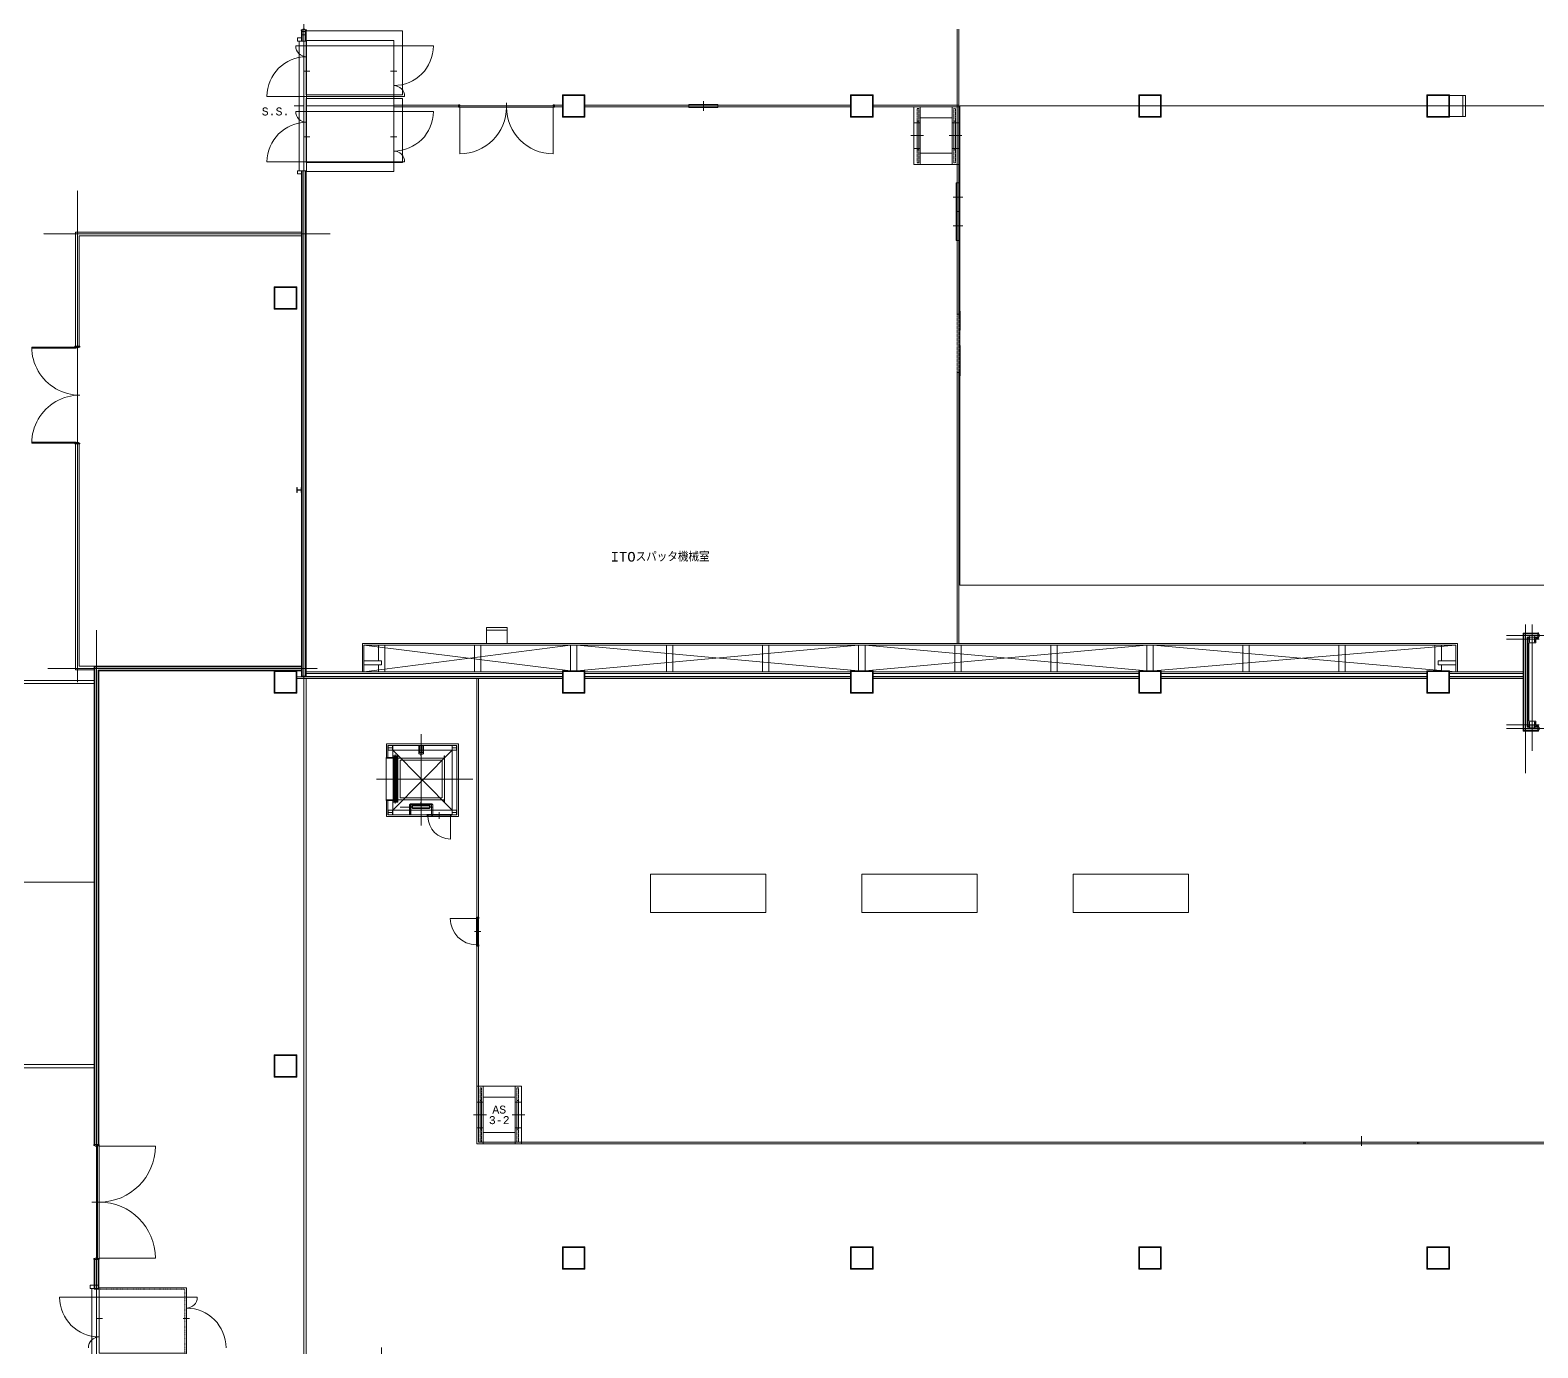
# Model space of a CAD drawing. Extents: x 225000 to 2157367, y 208400 to 840900.
# Drawn here: x 283951 to 331038, y 396397 to 437572 of the extents above; entities that cross this region are included whole.
import ezdxf
from ezdxf.enums import TextEntityAlignment as Align

# ---------------------------------------------------------------- set-up
doc = ezdxf.new("R2010")
doc.units = 0
doc.header["$LTSCALE"] = 10
for name, pattern in [('Data Center Layout_L20$0$CENTER', [2, 1.25, -0.25, 0.25, -0.25]), ('Data Center Layout_L20$0$CENTERK0', [0.65, 0.5, -0.05, 0.05, -0.05]), ('Data Center Layout_L20$0$DOTK1', [0.1, 0.05, -0.05]), ('Data Center Layout_L20$0$DOTK2', [0.166, 0.083, -0.083]), ('Data Center Layout_L20$0$PHANTOMK1', [1.415, 1, -0.083, 0.083, -0.083, 0.083, -0.083])]:
    doc.linetypes.add(name, pattern=pattern)
for name, color, linetype, lineweight in [('Data Center Layout_L20$0$ARC', 252, 'Continuous', 0), ('Data Center Layout_L20$0$K-SIN', 252, 'Data Center Layout_L20$0$CENTER', 9), ('Data Center Layout_L20$0$SUGATA3', 252, 'Continuous', 0)]:
    doc.layers.add(name, color=color, linetype=linetype, lineweight=lineweight)
doc.styles.add('Data Center Layout_L20$0$ATS', font='monotxt', dxfattribs={"bigfont": 'BIGFONT'})

# ---------------------------------------------------------------- blocks, each defined once
blk = doc.blocks.new('Data Center Layout_L20')
at = {"layer": 'Data Center Layout_L20$0$ARC'}
for p, q in [((292425.59, 237557.31), (292425.59, 237252.31)), ((292450.59, 237557.31), (292450.59, 237252.31)), ((292550.59, 237557.31), (292550.59, 237252.31)), ((292575.59, 237557.31), (292575.59, 237252.31)), ((312900.59, 237602.31), (312900.59, 228692.31)), ((312950.59, 237602.31), (312950.59, 228692.31)), ((328695.59, 234877.31), (328695.59, 235527.31)), ((297325.59, 235227.31), (295305.59, 235227.31)), ((297325.59, 235177.31), (295305.59, 235177.31)), ((297366.59, 233708.31), (297366.59, 235167.31)), ((298825.59, 235102.31), (298825.59, 235302.31)), ((300284.59, 233708.31), (300284.59, 235167.31)), ((300575.59, 235227.31), (300325.59, 235227.31)), ((300575.59, 235177.31), (300325.59, 235177.31)), ((309575.59, 235227.31), (301275.59, 235227.31)), ((309575.59, 235177.31), (301275.59, 235177.31)), ((304975.59, 235352.31), (304975.59, 235052.31)), ((312950.59, 235227.31), (310275.59, 235227.31)), ((312950.59, 235177.31), (310275.59, 235177.31)), ((292425.59, 217359.81), (292425.59, 233152.31)), ((292450.59, 217384.81), (292450.59, 233152.31)), ((292550.59, 217384.81), (292550.59, 233152.31)), ((292575.59, 217359.81), (292575.59, 233152.31)), ((313075.59, 232352.31), (312775.59, 232352.31)), ((285365.59, 231262.31), (285365.59, 227668.25)), ((292425.59, 231262.31), (285365.59, 231262.31)), ((313075.59, 231452.31), (312775.59, 231452.31)), ((285485.59, 231142.31), (285485.59, 227668.25)), ((292425.59, 231142.31), (285485.59, 231142.31)), ((312950.59, 228692.31), (312900.59, 228692.31)), ((313000.59, 228792.31), (313000.59, 228199.89)), ((285500.59, 227668.25), (284000.59, 227668.25)), ((285389.59, 227638.25), (284000.59, 227638.25)), ((285350.59, 227668.25), (285500.59, 227668.25)), ((285485.59, 227668.25), (285365.59, 227668.25)), ((285365.59, 227668.25), (285485.59, 227668.25)), ((285485.59, 227668.25), (285365.59, 227668.25)), ((285389.59, 227653.25), (285389.59, 227638.25)), ((313000.59, 227718.73), (313000.59, 226772.31)), ((312900.59, 226872.31), (312900.59, 218402.31)), ((312950.59, 226872.31), (312900.59, 226872.31)), ((312950.59, 226872.31), (312950.59, 218402.31)), ((285389.59, 224698.25), (284000.59, 224698.25)), ((285500.59, 224668.25), (284000.59, 224668.25)), ((285350.59, 224668.25), (285500.59, 224668.25)), ((285365.59, 217582.31), (285365.59, 224668.25)), ((285485.59, 224668.25), (285365.59, 224668.25)), ((285365.59, 224668.25), (285485.59, 224668.25)), ((285485.59, 224668.25), (285365.59, 224668.25)), ((285389.59, 224668.25), (285389.59, 224698.25)), ((285485.59, 217702.31), (285485.59, 224668.25)), ((298850.59, 218822.31), (298200.59, 218822.31)), ((331035.59, 218732.31), (330575.59, 218732.31)), ((330575.59, 215672.31), (330575.59, 218732.31)), ((331035.59, 218707.31), (330600.59, 218707.31)), ((330600.59, 215697.31), (330600.59, 218707.31)), ((331035.59, 218607.31), (330700.59, 218607.31)), ((330700.59, 215797.31), (330700.59, 218607.31)), ((330725.59, 215822.31), (330725.59, 218582.31)), ((330768.09, 218582.31), (330725.59, 218582.31)), ((331035.59, 218582.31), (330943.09, 218582.31)), ((294325.59, 218402.31), (328525.59, 218402.31)), ((294325.59, 217522.31), (294325.59, 218402.31)), ((294375.59, 218352.31), (300825.59, 217552.31)), ((294375.59, 217522.31), (300825.59, 218352.31)), ((294375.59, 217522.31), (294375.59, 218352.31)), ((294375.59, 218352.31), (328475.59, 218352.31)), ((301025.59, 218352.31), (309825.59, 217552.31)), ((301025.59, 217552.31), (309825.59, 218352.31)), ((310025.59, 217552.31), (318825.59, 218352.31)), ((310025.59, 218352.31), (318825.59, 217552.31)), ((319025.59, 217552.31), (328475.59, 218352.31)), ((319025.59, 218352.31), (328475.59, 217522.31)), ((328475.59, 218352.31), (328475.59, 217522.31)), ((328525.59, 218402.31), (328525.59, 217522.31)), ((285365.59, 217582.31), (285950.59, 217582.31)), ((285485.59, 217702.31), (285950.59, 217702.31)), ((285950.59, 217702.31), (285950.59, 202747.31)), ((285950.59, 217702.31), (292425.59, 217702.31)), ((285975.59, 217677.31), (292425.59, 217677.31)), ((285975.59, 217677.31), (285975.59, 202747.31)), ((286075.59, 217577.31), (292425.59, 217577.31)), ((286075.59, 217577.31), (286075.59, 202747.31)), ((286100.59, 217552.31), (286100.59, 202747.31)), ((286100.59, 217552.31), (292425.59, 217552.31)), ((283425.59, 217252.31), (283425.59, 217202.31)), ((283425.59, 217252.31), (285950.59, 217252.31)), ((283425.59, 217152.31), (283425.59, 217202.31)), ((283425.59, 217152.31), (285950.59, 217152.31)), ((285950.59, 217252.31), (285950.59, 217202.31)), ((285950.59, 217152.31), (285950.59, 217202.31)), ((300575.59, 217359.81), (292275.59, 217359.81)), ((292275.59, 217359.81), (292275.59, 217309.81)), ((300575.59, 217309.81), (292275.59, 217309.81)), ((292575.59, 217359.81), (292425.59, 217359.81)), ((292550.59, 217384.81), (292450.59, 217384.81)), ((300575.59, 217522.31), (292575.59, 217522.31)), ((300575.59, 217472.31), (292575.59, 217472.31)), ((300575.59, 217372.31), (292575.59, 217372.31)), ((292575.59, 193702.31), (292575.59, 217309.81)), ((297901.05, 202777.31), (297900.55, 217309.81)), ((297950.58, 202827.31), (297950.58, 217309.81)), ((309575.59, 217522.31), (301275.59, 217522.31)), ((309575.59, 217472.31), (301275.59, 217472.31)), ((309575.59, 217372.31), (301275.59, 217372.31)), ((309575.59, 217359.81), (301275.59, 217359.81)), ((309575.59, 217309.81), (301275.59, 217309.81)), ((318575.59, 217522.31), (310275.59, 217522.31)), ((318575.59, 217472.31), (310275.59, 217472.31)), ((318575.59, 217372.31), (310275.59, 217372.31)), ((318575.59, 217359.81), (310275.59, 217359.81)), ((318575.59, 217309.81), (310275.59, 217309.81)), ((327575.59, 217522.31), (319275.59, 217522.31)), ((327575.59, 217472.31), (319275.59, 217472.31)), ((327575.59, 217372.31), (319275.59, 217372.31)), ((327575.59, 217359.81), (319275.59, 217359.81)), ((327575.59, 217309.81), (319275.59, 217309.81)), ((330575.59, 217522.31), (328275.59, 217522.31)), ((330575.59, 217472.31), (328275.59, 217472.31)), ((330575.59, 217372.31), (328275.59, 217372.31)), ((330575.59, 217359.81), (328275.59, 217359.81)), ((330575.59, 217309.81), (328275.59, 217309.81)), ((331035.59, 215672.31), (330575.59, 215672.31)), ((331035.59, 215697.31), (330600.59, 215697.31)), ((331035.59, 215797.31), (330700.59, 215797.31)), ((330768.09, 215822.31), (330725.59, 215822.31)), ((331035.59, 215822.31), (330943.09, 215822.31)), ((295075.59, 214847.31), (295075.59, 215272.31)), ((297325.59, 215272.31), (295075.59, 215272.31)), ((295125.59, 214847.31), (295125.59, 215222.31)), ((297275.59, 215222.31), (295125.59, 215222.31)), ((296085.59, 215222.31), (296085.59, 214957.31)), ((296088.59, 215222.31), (296088.59, 214960.31)), ((296125.59, 215222.31), (296125.59, 214997.31)), ((296195.59, 215222.31), (296195.59, 214997.31)), ((296232.59, 215222.31), (296232.59, 214960.31)), ((296235.59, 215222.31), (296235.59, 214953.81)), ((297275.59, 213052.31), (297275.59, 215222.31)), ((297325.59, 213002.31), (297325.59, 215272.31)), ((295070.99, 214847.31), (295095.99, 214847.31)), ((295070.99, 214847.31), (295070.99, 214822.31)), ((295070.99, 214822.31), (295070.99, 213522.31)), ((295070.99, 214822.31), (295276.09, 214822.31)), ((295072.59, 214845.71), (295095.99, 214845.71)), ((295072.59, 214845.71), (295072.59, 214823.91)), ((295072.59, 214823.91), (295274.49, 214823.91)), ((295075.59, 214847.31), (295125.59, 214847.31)), ((295095.99, 214847.31), (295095.99, 214845.71)), ((295125.59, 214847.31), (295276.09, 214847.31)), ((295274.49, 214847.31), (295274.49, 214823.91)), ((295275.59, 215072.31), (297125.59, 213202.31)), ((295275.59, 213202.31), (297125.59, 215072.31)), ((295276.09, 214927.31), (295276.09, 214828.41)), ((295324.09, 214897.31), (295276.09, 214897.31)), ((295276.09, 214897.31), (295276.09, 214822.31)), ((295287.09, 214827.81), (295276.09, 214827.81)), ((295324.09, 214895.31), (295278.09, 214895.31)), ((295278.09, 214895.31), (295278.09, 214829.81)), ((295287.09, 214829.81), (295278.09, 214829.81)), ((295287.09, 214827.81), (295287.09, 214829.81)), ((295289.58, 214857.81), (295317.59, 214857.81)), ((295289.58, 214837.81), (295289.58, 214857.81)), ((295289.58, 214837.81), (295291.09, 214837.81)), ((295291.09, 213488.31), (295291.09, 214856.31)), ((295291.09, 214856.31), (295317.59, 214856.31)), ((295297.59, 213488.31), (295297.59, 214856.31)), ((295297.59, 214837.81), (295317.59, 214837.81)), ((295326.09, 214899.31), (295311.09, 214899.31)), ((295311.09, 214899.31), (295311.09, 214897.31)), ((295324.09, 214831.31), (295311.09, 214831.31)), ((295311.09, 214831.31), (295311.09, 214829.31)), ((295326.19, 214829.31), (295311.09, 214829.31)), ((295317.59, 214837.81), (295317.59, 214857.81)), ((295324.09, 214897.31), (295324.09, 214831.31)), ((295326.09, 213445.31), (295326.09, 214899.31)), ((295336.19, 214859.81), (295336.19, 214172.81)), ((295345.69, 214859.81), (295336.19, 214859.81)), ((295345.69, 214941.31), (295355.69, 214941.31)), ((295345.69, 214941.31), (295345.69, 213404.31)), ((295355.69, 214941.31), (295355.69, 213404.31)), ((295386.19, 214892.81), (295355.69, 214892.81)), ((295386.19, 214842.81), (295355.69, 214842.81)), ((295358.69, 214892.81), (295370.94, 214842.81)), ((295358.69, 214842.81), (295358.69, 214892.81)), ((295370.94, 214842.81), (295383.19, 214892.81)), ((295383.19, 214842.81), (295383.19, 214892.81)), ((295401.19, 214899.31), (295386.19, 214899.31)), ((295386.19, 214640.16), (295386.19, 214899.31)), ((295401.19, 214829.31), (295386.19, 214829.31)), ((295436.19, 214897.81), (295387.69, 214897.81)), ((295387.69, 214830.81), (295387.69, 214897.81)), ((295434.69, 214896.31), (295387.69, 214896.31)), ((295401.19, 214830.81), (295387.69, 214830.81)), ((295394.69, 214860.81), (295422.68, 214860.81)), ((295394.69, 214840.81), (295394.69, 214860.81)), ((295394.69, 214859.31), (295421.19, 214859.31)), ((295414.69, 214840.81), (295394.69, 214840.81)), ((295401.19, 214897.81), (295401.19, 214899.31)), ((295401.19, 214829.31), (295401.19, 214830.81)), ((295414.69, 213486.31), (295414.69, 214859.31)), ((295421.19, 214859.31), (295421.19, 213486.31)), ((295422.68, 214840.81), (295421.19, 214840.81)), ((295422.68, 214840.81), (295422.68, 214860.81)), ((295425.19, 214827.81), (295425.19, 214829.31)), ((295434.69, 214829.31), (295425.19, 214829.31)), ((295436.19, 214827.81), (295425.19, 214827.81)), ((295434.69, 214829.31), (295434.69, 214896.31)), ((295436.19, 214897.81), (295436.19, 213705.45)), ((295436.19, 214890.31), (295437.69, 214890.31)), ((296886.19, 214822.81), (295436.19, 214822.81)), ((295437.69, 214890.31), (295437.69, 214824.31)), ((296884.69, 214824.31), (295437.69, 214824.31)), ((296235.59, 214960.31), (296085.59, 214960.31)), ((296235.59, 214957.31), (296085.59, 214957.31)), ((296232.59, 214997.31), (296088.59, 214997.31)), ((296235.59, 214953.81), (296121.59, 214953.81)), ((296121.59, 214953.81), (296121.59, 214950.14)), ((296152.44, 214945.63), (296123.91, 214947.64)), ((296155.59, 214923.87), (296155.59, 214898.81)), ((296155.59, 214898.81), (296156.59, 214897.81)), ((296164.59, 214897.81), (296156.59, 214897.81)), ((296157.09, 214940.65), (296157.09, 214925.81)), ((296164.09, 214940.65), (296164.09, 214925.81)), ((296164.59, 214897.81), (296165.59, 214898.81)), ((296165.59, 214923.87), (296165.59, 214898.81)), ((296168.73, 214945.63), (296197.11, 214947.64)), ((296199.44, 214953.81), (296199.44, 214950.14)), ((296886.19, 214891.31), (296884.69, 214891.31)), ((296884.69, 214891.31), (296884.69, 214825.31)), ((296886.19, 213456.31), (296886.19, 214891.31)), ((295386.19, 214640.16), (295386.19, 214172.81)), ((295336.19, 213485.81), (295336.19, 214172.81)), ((295386.19, 213446.31), (295386.19, 214172.81)), ((295070.99, 213522.31), (295276.09, 213522.31)), ((295070.99, 213497.31), (295070.99, 213522.31)), ((295070.99, 213497.31), (295095.99, 213497.31)), ((295072.59, 213520.71), (295274.49, 213520.71)), ((295072.59, 213498.91), (295072.59, 213520.71)), ((295072.59, 213498.91), (295095.99, 213498.91)), ((295075.59, 213002.31), (295075.59, 213497.31)), ((295075.59, 213497.31), (295125.59, 213497.31)), ((295095.99, 213497.31), (295095.99, 213498.91)), ((295125.59, 213052.31), (295125.59, 213497.31)), ((295276.09, 213497.31), (295126.09, 213497.31)), ((295274.49, 213497.31), (295274.49, 213520.71)), ((295276.09, 213447.31), (295276.09, 213522.31)), ((295287.09, 213516.81), (295276.09, 213516.81)), ((295276.09, 213447.31), (295324.09, 213447.31)), ((295278.09, 213449.31), (295278.09, 213514.81)), ((295287.09, 213514.81), (295278.09, 213514.81)), ((295324.09, 213449.31), (295278.09, 213449.31)), ((295287.09, 213514.81), (295287.09, 213516.81)), ((295289.58, 213506.81), (295289.58, 213486.81)), ((295289.58, 213506.81), (295291.09, 213506.81)), ((295289.58, 213486.81), (295317.59, 213486.81)), ((295291.09, 213488.31), (295317.59, 213488.31)), ((295297.59, 213506.81), (295317.59, 213506.81)), ((295311.09, 213515.31), (295326.09, 213515.31)), ((295311.09, 213513.31), (295311.09, 213515.31)), ((295324.09, 213513.31), (295311.09, 213513.31)), ((295311.09, 213445.31), (295311.09, 213447.31)), ((295326.09, 213445.31), (295311.09, 213445.31)), ((295317.59, 213506.81), (295317.59, 213486.81)), ((295324.09, 213447.31), (295324.09, 213513.31)), ((295345.69, 213485.81), (295336.19, 213485.81)), ((295345.69, 213404.31), (295355.69, 213404.31)), ((295355.69, 213502.81), (295386.19, 213502.81)), ((295355.69, 213452.81), (295386.19, 213452.81)), ((295358.69, 213452.81), (295370.94, 213502.81)), ((295358.69, 213452.81), (295358.69, 213502.81)), ((295370.94, 213502.81), (295383.19, 213452.81)), ((295383.19, 213452.81), (295383.19, 213502.81)), ((295401.19, 213516.31), (295386.19, 213516.31)), ((295401.19, 213446.31), (295386.19, 213446.31)), ((295387.69, 213514.81), (295387.69, 213447.81)), ((295401.19, 213514.81), (295387.69, 213514.81)), ((295434.69, 213449.31), (295387.69, 213449.31)), ((295436.19, 213447.81), (295387.69, 213447.81)), ((295394.69, 213504.81), (295394.69, 213484.81)), ((295414.69, 213504.81), (295394.69, 213504.81)), ((295421.19, 213486.31), (295394.69, 213486.31)), ((295422.69, 213484.81), (295394.69, 213484.81)), ((295401.19, 213516.31), (295401.19, 213514.81)), ((295401.19, 213447.81), (295401.19, 213446.31)), ((295422.69, 213504.81), (295421.19, 213504.81)), ((295422.69, 213484.81), (295422.69, 213504.81)), ((295425.19, 213517.81), (295425.19, 213516.31)), ((295436.19, 213517.81), (295425.19, 213517.81)), ((295434.69, 213516.31), (295425.19, 213516.31)), ((295434.69, 213516.31), (295434.69, 213449.31)), ((295436.19, 213705.45), (295436.19, 213447.81)), ((296886.19, 213522.81), (295436.19, 213522.81)), ((295436.19, 213455.31), (295437.69, 213455.31)), ((295437.69, 213455.31), (295437.69, 213521.31)), ((296884.69, 213521.31), (295437.69, 213521.31)), ((295826.59, 213391.81), (295796.59, 213361.81)), ((295796.59, 213361.81), (295796.59, 213052.31)), ((295826.59, 213391.81), (295836.59, 213391.81)), ((295833.59, 213391.81), (295833.59, 213052.31)), ((295836.59, 213052.31), (295836.59, 213391.81)), ((296494.09, 213391.81), (295837.09, 213391.81)), ((296484.59, 213388.61), (295837.09, 213388.61)), ((296484.59, 213366.81), (295837.09, 213366.81)), ((295840.09, 213335.66), (295840.09, 213257.81)), ((295840.09, 213335.66), (295843.76, 213335.66)), ((295848.26, 213304.95), (295846.25, 213333.33)), ((295956.09, 213346.81), (295896.09, 213346.81)), ((295896.09, 213346.81), (295896.09, 213306.31)), ((295896.09, 213246.81), (295896.09, 213346.81)), ((296415.09, 213346.81), (295906.09, 213346.81)), ((296121.59, 213391.81), (296121.59, 213395.48)), ((296152.44, 213399.98), (296123.91, 213397.97)), ((296155.59, 213446.81), (296156.59, 213447.81)), ((296155.59, 213421.74), (296155.59, 213446.81)), ((296164.59, 213447.81), (296156.59, 213447.81)), ((296157.09, 213404.97), (296157.09, 213419.81)), ((296164.09, 213404.97), (296164.09, 213419.81)), ((296164.59, 213447.81), (296165.59, 213446.81)), ((296165.59, 213421.74), (296165.59, 213446.81)), ((296168.73, 213399.98), (296197.11, 213397.97)), ((296199.44, 213391.81), (296199.44, 213395.48)), ((296365.09, 213346.81), (296425.09, 213346.81)), ((296425.09, 213346.81), (296425.09, 213306.31)), ((296425.09, 213246.81), (296425.09, 213346.81)), ((296472.92, 213304.95), (296474.92, 213333.33)), ((296481.09, 213335.66), (296477.42, 213335.66)), ((296481.09, 213335.66), (296481.09, 213257.81)), ((296484.59, 213391.81), (296484.59, 213052.31)), ((296487.59, 213391.81), (296487.59, 213052.31)), ((296494.09, 213391.81), (296524.59, 213361.31)), ((296524.59, 213361.31), (296524.59, 213052.31)), ((296884.69, 213456.31), (296884.69, 213522.31)), ((296886.19, 213456.31), (296884.69, 213456.31)), ((296351.57, 213002.31), (295075.59, 213002.31)), ((296351.57, 213052.31), (295125.59, 213052.31)), ((296535.32, 213296.81), (295501.86, 213296.81)), ((295840.09, 213257.81), (295843.76, 213257.81)), ((295848.26, 213288.66), (295846.25, 213260.13)), ((295853.25, 213300.31), (295868.09, 213300.31)), ((295853.25, 213293.31), (295868.09, 213293.31)), ((295870.02, 213301.81), (295895.09, 213301.81)), ((295870.02, 213291.81), (295895.09, 213291.81)), ((295895.09, 213301.81), (295895.09, 213291.81)), ((295896.09, 213287.31), (295896.09, 213246.81)), ((295956.09, 213246.81), (295896.09, 213246.81)), ((296415.09, 213246.81), (295906.09, 213246.81)), ((296331.57, 213002.31), (296331.57, 212997.31)), ((296361.57, 212997.31), (296331.57, 212997.31)), ((296333.17, 213002.31), (296333.17, 212998.91)), ((296359.97, 212998.91), (296333.17, 212998.91)), ((296361.57, 213058.91), (296341.57, 213058.91)), ((296341.57, 213058.91), (296341.57, 213052.31)), ((296359.97, 213057.31), (296343.17, 213057.31)), ((296343.17, 213057.31), (296343.17, 213052.31)), ((296351.57, 213052.31), (296351.57, 213002.31)), ((296359.97, 213057.31), (296359.97, 213050.71)), ((296374.97, 213050.71), (296359.97, 213050.71)), ((296374.97, 213033.91), (296359.97, 213033.91)), ((296359.97, 213033.91), (296359.97, 212998.91)), ((297091.69, 213058.91), (296361.57, 213058.91)), ((296361.57, 213058.91), (296361.57, 213052.31)), ((296376.57, 213052.31), (296361.57, 213052.31)), ((296376.57, 213032.31), (296361.57, 213032.31)), ((296361.57, 213032.31), (296361.57, 212997.31)), ((296365.09, 213246.81), (296425.09, 213246.81)), ((296366.57, 213025.58), (297086.69, 213025.58)), ((296366.57, 213025.58), (296366.57, 213000.58)), ((296366.57, 213000.58), (297086.69, 213000.58)), ((296374.97, 213050.71), (296374.97, 213033.91)), ((296376.57, 213052.31), (296376.57, 213032.31)), ((296425.09, 213287.31), (296425.09, 213246.81)), ((296426.09, 213301.81), (296426.09, 213291.81)), ((296451.15, 213301.81), (296426.09, 213301.81)), ((296451.15, 213291.81), (296426.09, 213291.81)), ((296467.93, 213300.31), (296453.09, 213300.31)), ((296467.93, 213293.31), (296453.09, 213293.31)), ((296472.91, 213288.66), (296474.92, 213260.13)), ((296481.09, 213257.81), (296477.42, 213257.81)), ((296524.59, 213052.31), (296484.59, 213052.31)), ((296725.59, 212932.31), (296725.59, 213132.31)), ((297075.59, 212297.31), (297075.59, 212997.31)), ((297076.69, 213052.31), (297091.69, 213052.31)), ((297076.69, 213052.31), (297076.69, 213032.31)), ((297076.69, 213032.31), (297091.69, 213032.31)), ((297078.29, 213050.71), (297093.29, 213050.71)), ((297078.29, 213050.71), (297078.29, 213033.91)), ((297078.29, 213033.91), (297093.29, 213033.91)), ((297086.69, 213025.58), (297086.69, 213000.58)), ((297091.69, 213058.91), (297111.69, 213058.91)), ((297091.69, 213058.91), (297091.69, 213052.31)), ((297091.69, 213032.31), (297091.69, 212997.31)), ((297091.69, 212997.31), (297121.69, 212997.31)), ((297093.29, 213057.31), (297093.29, 213050.71)), ((297093.29, 213057.31), (297110.09, 213057.31)), ((297093.29, 213033.91), (297093.29, 212998.91)), ((297093.29, 212998.91), (297120.09, 212998.91)), ((297275.59, 213052.31), (297101.69, 213052.31)), ((297101.69, 213052.31), (297101.69, 213002.31)), ((297325.59, 213002.31), (297101.69, 213002.31)), ((297110.09, 213057.31), (297110.09, 213052.31)), ((297111.69, 213058.91), (297111.69, 213052.31)), ((297120.09, 213002.31), (297120.09, 212998.91)), ((297121.69, 213002.31), (297121.69, 212997.31)), ((280497.59, 210946.31), (285950.59, 210946.31)), ((297072.59, 209811.31), (297890.59, 209811.31)), ((297825.59, 209402.31), (298025.59, 209402.31)), ((283425.59, 205252.31), (283425.59, 205202.31)), ((283425.59, 205252.31), (285950.59, 205252.31)), ((283425.59, 205152.31), (283425.59, 205202.31)), ((283425.59, 205152.31), (285950.59, 205152.31)), ((285950.59, 205252.31), (285950.59, 205202.31)), ((285950.59, 205152.31), (285950.59, 205202.31)), ((325525.59, 202712.31), (325525.59, 203012.31)), ((287860.59, 202702.31), (286110.59, 202702.31)), ((297901.05, 202777.31), (349550.59, 202777.31)), ((297950.58, 202827.31), (349500.59, 202827.31)), ((287860.59, 199202.31), (286110.59, 199202.31)), ((285950.59, 199157.31), (285950.59, 198252.31)), ((285975.59, 199157.31), (285975.59, 198252.31)), ((286075.59, 199157.31), (286075.59, 198252.31)), ((286100.59, 199157.31), (286100.59, 198252.31)), ((294925.59, 196112.31), (294925.59, 196412.31))]:
    blk.add_line(p, q, dxfattribs=at)
at = {"layer": 'Data Center Layout_L20$0$ARC', "linetype": 'Continuous'}
for p, q in [((292245.59, 237082.31), (292585.59, 237082.31)), ((292585.59, 237082.31), (295305.59, 237082.31)), ((296545.59, 237082.31), (295305.59, 237082.31)), ((292685.59, 236292.31), (292485.59, 236292.31)), ((295205.59, 236292.31), (295405.59, 236292.31)), ((291345.59, 235502.31), (292585.59, 235502.31)), ((292585.59, 235502.31), (295305.59, 235502.31)), ((295645.59, 235502.31), (295305.59, 235502.31)), ((292200.59, 235202.31), (292500.59, 235202.31)), ((292245.59, 235032.31), (292585.59, 235032.31)), ((292585.59, 235032.31), (295305.59, 235032.31)), ((296545.59, 235032.31), (295305.59, 235032.31)), ((311750.59, 233377.31), (311750.59, 235177.31)), ((312750.59, 233377.31), (312750.59, 235177.31)), ((311550.59, 234677.31), (311750.59, 234677.31)), ((311750.59, 234827.31), (312750.59, 234827.31)), ((312950.59, 234677.31), (312750.59, 234677.31)), ((292685.59, 234242.31), (292485.59, 234242.31)), ((295205.59, 234242.31), (295405.59, 234242.31)), ((311450.59, 234277.31), (311850.59, 234277.31)), ((313050.59, 234277.31), (312650.59, 234277.31)), ((311550.59, 233877.31), (311750.59, 233877.31)), ((311750.59, 233727.31), (312750.59, 233727.31)), ((312950.59, 233877.31), (312750.59, 233877.31)), ((291345.59, 233452.31), (292585.59, 233452.31)), ((292585.59, 233452.31), (295305.59, 233452.31)), ((295645.59, 233452.31), (295305.59, 233452.31)), ((284000.59, 227668.25), (284003.73, 227568.62)), ((284003.73, 227568.62), (284013.15, 227470.66)), ((284013.15, 227470.66), (284028.85, 227374.4)), ((285365.59, 227668.25), (285485.59, 227668.25)), ((284028.85, 227374.4), (284050.83, 227279.8)), ((284050.83, 227279.8), (284079.09, 227186.9)), ((284079.09, 227186.9), (284113.63, 227095.67)), ((284113.63, 227095.67), (284154.45, 227006.13)), ((284154.45, 227006.13), (284201.55, 226918.26)), ((284201.55, 226918.26), (284254.08, 226833.54)), ((284254.08, 226833.54), (284311.22, 226753.42)), ((284311.22, 226753.42), (284372.94, 226677.9)), ((284372.94, 226677.9), (284439.28, 226606.96)), ((284439.28, 226606.96), (284510.2, 226540.64)), ((284510.2, 226540.64), (284585.73, 226478.9)), ((284585.73, 226478.9), (284665.85, 226421.76)), ((284665.85, 226421.76), (284750.58, 226369.22)), ((284750.58, 226369.22), (284838.44, 226322.12)), ((284838.44, 226322.12), (284927.98, 226281.3)), ((284838.44, 226014.39), (284927.98, 226055.21)), ((284927.98, 226281.3), (285019.2, 226246.76)), ((284927.98, 226055.21), (285019.2, 226089.75)), ((285019.2, 226246.76), (285112.12, 226218.5)), ((285019.2, 226089.75), (285112.12, 226118.01)), ((285112.12, 226218.5), (285206.7, 226196.52)), ((285112.12, 226118.01), (285206.7, 226139.99)), ((285206.7, 226196.52), (285302.98, 226180.82)), ((285206.7, 226139.99), (285302.98, 226155.69)), ((285302.98, 226180.82), (285400.94, 226171.4)), ((285302.98, 226155.69), (285400.94, 226165.11)), ((285400.94, 226171.4), (285500.59, 226168.25)), ((285400.94, 226165.11), (285500.59, 226168.25)), ((284254.08, 225502.98), (284311.22, 225583.1)), ((284311.22, 225583.1), (284372.94, 225658.63)), ((284372.94, 225658.63), (284439.28, 225729.55)), ((284439.28, 225729.55), (284510.2, 225795.89)), ((284510.2, 225795.89), (284585.73, 225857.62)), ((284585.73, 225857.62), (284665.85, 225914.76)), ((284665.85, 225914.76), (284750.58, 225967.29)), ((284750.58, 225967.29), (284838.44, 226014.39)), ((284050.83, 225056.71), (284079.09, 225149.63)), ((284079.09, 225149.63), (284113.63, 225240.85)), ((284113.63, 225240.85), (284154.45, 225330.39)), ((284154.45, 225330.39), (284201.55, 225418.25)), ((284201.55, 225418.25), (284254.08, 225502.98)), ((284000.59, 224668.25), (284003.73, 224767.89)), ((284003.73, 224767.89), (284013.15, 224865.85)), ((284013.15, 224865.85), (284028.85, 224962.13)), ((284028.85, 224962.13), (284050.83, 225056.71)), ((285365.59, 224668.25), (285485.59, 224668.25)), ((298101.05, 202777.31), (298101.05, 204577.31)), ((299101.05, 202777.31), (299101.05, 204577.31)), ((297901.05, 204077.31), (298101.05, 204077.31)), ((298101.05, 204227.31), (299101.05, 204227.31)), ((299301.05, 204077.31), (299101.05, 204077.31)), ((297801.05, 203677.31), (298201.05, 203677.31)), ((299401.05, 203677.31), (299001.05, 203677.31)), ((297901.05, 203277.31), (298101.05, 203277.31)), ((298101.05, 203127.31), (299101.05, 203127.31)), ((299301.05, 203277.31), (299101.05, 203277.31)), ((286175.59, 200952.31), (285875.59, 200952.31)), ((284870.59, 197977.31), (286110.59, 197977.31)), ((286110.59, 197977.31), (288830.59, 197977.31)), ((289170.59, 197977.31), (288830.59, 197977.31)), ((286010.59, 197317.31), (286210.59, 197317.31)), ((288730.59, 197317.31), (288930.59, 197317.31))]:
    blk.add_line(p, q, dxfattribs=at)
at = {"layer": 'Data Center Layout_L20$0$ARC', "linetype": 'Data Center Layout_L20$0$CENTERK0'}
for p, q in [((292350.59, 237227.31), (292350.59, 233177.31)), ((285875.59, 198252.31), (285875.59, 194152.31))]:
    blk.add_line(p, q, dxfattribs=at)
at = {"layer": 'Data Center Layout_L20$0$ARC', "linetype": 'Data Center Layout_L20$0$DOTK1'}
for p, q in [((312900.59, 228692.31), (312900.59, 226872.31)), ((312950.59, 226872.31), (312950.59, 228692.31))]:
    blk.add_line(p, q, dxfattribs=at)
at = {"layer": 'Data Center Layout_L20$0$ARC', "linetype": 'Data Center Layout_L20$0$PHANTOMK1', "ltscale": 0.5}
for p, q in [((296160.59, 212722.31), (296160.59, 215572.31)), ((295506.19, 214759.31), (296816.19, 214759.31)), ((295506.19, 213586.31), (295506.19, 214759.31)), ((296816.19, 213586.31), (296816.19, 214759.31)), ((294770.99, 214172.31), (297770.99, 214172.31)), ((295506.19, 213586.31), (296816.19, 213586.31))]:
    blk.add_line(p, q, dxfattribs=at)
at = {"layer": 'Data Center Layout_L20$0$ARC'}
for points in [[(292425.59, 237227.31), (292300.59, 237227.31), (292300.59, 237327.31), (292425.59, 237327.31)], [(292550.59, 237427.31), (292550.59, 237527.31), (292450.59, 237527.31), (292450.59, 237427.31)], [(295575.59, 237552.31), (292575.59, 237552.31), (292575.59, 235552.31), (295575.59, 235552.31)], [(300575.59, 234852.31), (300575.59, 235552.31), (301275.59, 235552.31), (301275.59, 234852.31)], [(300595.59, 234872.31), (300595.59, 235532.31), (301255.59, 235532.31), (301255.59, 234872.31)], [(309575.59, 234852.31), (309575.59, 235552.31), (310275.59, 235552.31), (310275.59, 234852.31)], [(309595.59, 234872.31), (309595.59, 235532.31), (310255.59, 235532.31), (310255.59, 234872.31)], [(318575.59, 234852.31), (318575.59, 235552.31), (319275.59, 235552.31), (319275.59, 234852.31)], [(318595.59, 234872.31), (318595.59, 235532.31), (319255.59, 235532.31), (319255.59, 234872.31)], [(327575.59, 234852.31), (327575.59, 235552.31), (328275.59, 235552.31), (328275.59, 234852.31)], [(327595.59, 234872.31), (327595.59, 235532.31), (328255.59, 235532.31), (328255.59, 234872.31)], [(328775.59, 234877.31), (328775.59, 235527.31), (328275.59, 235527.31), (328275.59, 234877.31)], [(295575.59, 235432.31), (292575.59, 235432.31), (292575.59, 233432.31), (295575.59, 233432.31)], [(297366.59, 235212.31), (297366.59, 235237.31), (297325.59, 235237.31), (297325.59, 235167.31), (297350.59, 235167.31), (297350.59, 235212.31)], [(300295.59, 235167.31), (297355.59, 235167.31), (297355.59, 235207.31), (300295.59, 235207.31)], [(300284.59, 235212.31), (300284.59, 235237.31), (300325.59, 235237.31), (300325.59, 235167.31), (300300.59, 235167.31), (300300.59, 235212.31)], [(304525.59, 235152.31), (304525.59, 235252.31), (305425.59, 235252.31), (305425.59, 235152.31)], [(348925.59, 220227.31), (312985.59, 220227.31), (312985.59, 235202.31), (348925.59, 235202.31)], [(292425.59, 233177.31), (292300.59, 233177.31), (292300.59, 233077.31), (292425.59, 233077.31)], [(312875.59, 232802.31), (312975.59, 232802.31), (312975.59, 231902.31), (312875.59, 231902.31)], [(312875.59, 231902.31), (312975.59, 231902.31), (312975.59, 231002.31), (312875.59, 231002.31)], [(291575.59, 228852.31), (291575.59, 229552.31), (292275.59, 229552.31), (292275.59, 228852.31)], [(291595.59, 228872.31), (291595.59, 229532.31), (292255.59, 229532.31), (292255.59, 228872.31)], [(313000.59, 228792.31), (312950.59, 228792.31), (312950.59, 228842.31), (312953.79, 228842.31), (312953.79, 228795.51), (313000.59, 228795.51)], [(313000.59, 226772.31), (312950.59, 226772.31), (312950.59, 226722.31), (312953.79, 226722.31), (312953.79, 226769.11), (313000.59, 226769.11)], [(292275.59, 223127.31), (292275.59, 223277.31), (292286.39, 223277.31), (292286.39, 223205.91), (292414.79, 223205.91), (292414.79, 223277.31), (292425.59, 223277.31), (292425.59, 223127.31), (292414.79, 223127.31), (292414.79, 223198.71), (292286.39, 223198.71), (292286.39, 223127.31)], [(298850.59, 218902.31), (298200.59, 218902.31), (298200.59, 218402.31), (298850.59, 218402.31)], [(330768.09, 218454.81), (330768.09, 218629.81), (330779.09, 218629.81), (330779.09, 218546.06), (330932.09, 218546.06), (330932.09, 218629.81), (330943.09, 218629.81), (330943.09, 218454.81), (330932.09, 218454.81), (330932.09, 218538.56), (330779.09, 218538.56), (330779.09, 218454.81)], [(297825.59, 217522.31), (298025.59, 217522.31), (298025.59, 218352.31), (297825.59, 218352.31)], [(300825.59, 217552.31), (301025.59, 217552.31), (301025.59, 218352.31), (300825.59, 218352.31)], [(303825.59, 217522.31), (304025.59, 217522.31), (304025.59, 218352.31), (303825.59, 218352.31)], [(306825.59, 217522.31), (307025.59, 217522.31), (307025.59, 218352.31), (306825.59, 218352.31)], [(309825.59, 217552.31), (310025.59, 217552.31), (310025.59, 218352.31), (309825.59, 218352.31)], [(312825.59, 217522.31), (313025.59, 217522.31), (313025.59, 218352.31), (312825.59, 218352.31)], [(315825.59, 217522.31), (316025.59, 217522.31), (316025.59, 218352.31), (315825.59, 218352.31)], [(318825.59, 217552.31), (319025.59, 217552.31), (319025.59, 218352.31), (318825.59, 218352.31)], [(321825.59, 217522.31), (322025.59, 217522.31), (322025.59, 218352.31), (321825.59, 218352.31)], [(324825.59, 217522.31), (325025.59, 217522.31), (325025.59, 218352.31), (324825.59, 218352.31)], [(291575.59, 216852.31), (291575.59, 217552.31), (292275.59, 217552.31), (292275.59, 216852.31)], [(294375.59, 217740.31), (294925.59, 217740.31), (294925.59, 217864.31), (294375.59, 217864.31)], [(300575.59, 216852.31), (300575.59, 217552.31), (301275.59, 217552.31), (301275.59, 216852.31)], [(309575.59, 216852.31), (309575.59, 217552.31), (310275.59, 217552.31), (310275.59, 216852.31)], [(318575.59, 216852.31), (318575.59, 217552.31), (319275.59, 217552.31), (319275.59, 216852.31)], [(327575.59, 216852.31), (327575.59, 217552.31), (328275.59, 217552.31), (328275.59, 216852.31)], [(328475.59, 217740.31), (327925.59, 217740.31), (327925.59, 217864.31), (328475.59, 217864.31)], [(291595.59, 216872.31), (291595.59, 217532.31), (292255.59, 217532.31), (292255.59, 216872.31)], [(300595.59, 216872.31), (300595.59, 217532.31), (301255.59, 217532.31), (301255.59, 216872.31)], [(309595.59, 216872.31), (309595.59, 217532.31), (310255.59, 217532.31), (310255.59, 216872.31)], [(318595.59, 216872.31), (318595.59, 217532.31), (319255.59, 217532.31), (319255.59, 216872.31)], [(327595.59, 216872.31), (327595.59, 217532.31), (328255.59, 217532.31), (328255.59, 216872.31)], [(330768.09, 215949.81), (330768.09, 215774.81), (330779.09, 215774.81), (330779.09, 215858.56), (330932.09, 215858.56), (330932.09, 215774.81), (330943.09, 215774.81), (330943.09, 215949.81), (330932.09, 215949.81), (330932.09, 215866.06), (330779.09, 215866.06), (330779.09, 215949.81)], [(295125.59, 215072.31), (295125.59, 215222.31), (295135.59, 215222.31), (295135.59, 215150.81), (295265.59, 215150.81), (295265.59, 215222.31), (295275.59, 215222.31), (295275.59, 215072.31), (295265.59, 215072.31), (295265.59, 215143.81), (295135.59, 215143.81), (295135.59, 215072.31)], [(297125.59, 215072.31), (297125.59, 215222.31), (297135.59, 215222.31), (297135.59, 215150.81), (297265.59, 215150.81), (297265.59, 215222.31), (297275.59, 215222.31), (297275.59, 215072.31), (297265.59, 215072.31), (297265.59, 215143.81), (297135.59, 215143.81), (297135.59, 215072.31)], [(295125.59, 213052.31), (295125.59, 213202.31), (295135.59, 213202.31), (295135.59, 213130.81), (295265.59, 213130.81), (295265.59, 213202.31), (295275.59, 213202.31), (295275.59, 213052.31), (295265.59, 213052.31), (295265.59, 213123.81), (295135.59, 213123.81), (295135.59, 213052.31)], [(297125.59, 213052.31), (297125.59, 213202.31), (297135.59, 213202.31), (297135.59, 213130.81), (297265.59, 213130.81), (297265.59, 213202.31), (297275.59, 213202.31), (297275.59, 213052.31), (297265.59, 213052.31), (297265.59, 213123.81), (297135.59, 213123.81), (297135.59, 213052.31)], [(303325.59, 210002.31), (306925.59, 210002.31), (306925.59, 211202.31), (303325.59, 211202.31)], [(309925.59, 210002.31), (313525.59, 210002.31), (313525.59, 211202.31), (309925.59, 211202.31)], [(316525.59, 210002.31), (320125.59, 210002.31), (320125.59, 211202.31), (316525.59, 211202.31)], [(297935.59, 209811.31), (297960.59, 209811.31), (297960.59, 209852.31), (297890.59, 209852.31), (297890.59, 209827.31), (297935.59, 209827.31)], [(297890.59, 208982.31), (297890.59, 209822.31), (297930.59, 209822.31), (297930.59, 208982.31)], [(297935.59, 208993.31), (297960.59, 208993.31), (297960.59, 208952.31), (297890.59, 208952.31), (297890.59, 208977.31), (297935.59, 208977.31)], [(291575.59, 204852.31), (291575.59, 205552.31), (292275.59, 205552.31), (292275.59, 204852.31)], [(291595.59, 204872.31), (291595.59, 205532.31), (292255.59, 205532.31), (292255.59, 204872.31)], [(286110.59, 199192.31), (286110.59, 202712.31), (286050.59, 202712.31), (286050.59, 199192.31)], [(323775.59, 202777.31), (323725.59, 202777.31), (323725.59, 202827.31), (323775.59, 202827.31)], [(327275.59, 202777.31), (327325.59, 202777.31), (327325.59, 202827.31), (327275.59, 202827.31)], [(300575.59, 198852.31), (300575.59, 199552.31), (301275.59, 199552.31), (301275.59, 198852.31)], [(300595.59, 198872.31), (300595.59, 199532.31), (301255.59, 199532.31), (301255.59, 198872.31)], [(309575.59, 198852.31), (309575.59, 199552.31), (310275.59, 199552.31), (310275.59, 198852.31)], [(309595.59, 198872.31), (309595.59, 199532.31), (310255.59, 199532.31), (310255.59, 198872.31)], [(318575.59, 198852.31), (318575.59, 199552.31), (319275.59, 199552.31), (319275.59, 198852.31)], [(318595.59, 198872.31), (318595.59, 199532.31), (319255.59, 199532.31), (319255.59, 198872.31)], [(327575.59, 198852.31), (327575.59, 199552.31), (328275.59, 199552.31), (328275.59, 198852.31)], [(327595.59, 198872.31), (327595.59, 199532.31), (328255.59, 199532.31), (328255.59, 198872.31)], [(285950.59, 198252.31), (285825.59, 198252.31), (285825.59, 198352.31), (285950.59, 198352.31)], [(285975.59, 198252.31), (286075.59, 198252.31), (286075.59, 198352.31), (285975.59, 198352.31)]]:
    blk.add_lwpolyline(points, close=True, dxfattribs=at)
for points in [[(292440.59, 237557.31), (292415.59, 237557.31), (292415.59, 237582.31), (292470.59, 237582.31), (292470.59, 237602.31), (292530.59, 237602.31), (292530.59, 237582.31), (292585.59, 237582.31), (292585.59, 237557.31), (292560.59, 237557.31)], [(292560.59, 237252.31), (292585.59, 237252.31), (292585.59, 237227.31), (292425.59, 237227.31), (292425.59, 237252.31), (292450.59, 237252.31)], [(292560.59, 233152.31), (292585.59, 233152.31), (292585.59, 233177.31), (292425.59, 233177.31), (292425.59, 233152.31), (292450.59, 233152.31)], [(285344.59, 227693.25), (285344.59, 227668.25), (285389.59, 227668.25), (285389.59, 227653.25), (285461.59, 227653.25), (285461.59, 227668.25), (285506.59, 227668.25), (285506.59, 227693.25), (285344.59, 227693.25)], [(285344.59, 224643.25), (285344.59, 224668.25), (285389.59, 224668.25), (285389.59, 224683.25), (285461.59, 224683.25), (285461.59, 224668.25), (285506.59, 224668.25), (285506.59, 224643.25), (285344.59, 224643.25)], [(330995.59, 218617.31), (330995.59, 218607.31), (331035.59, 218607.31), (331035.59, 218707.31), (330995.59, 218707.31), (330995.59, 218697.31)], [(331035.59, 218717.31), (331035.59, 218742.31), (331060.59, 218742.31), (331060.59, 218697.31), (331075.59, 218697.31), (331075.59, 218617.31), (331060.59, 218617.31), (331060.59, 218572.31), (331035.59, 218572.31), (331035.59, 218597.31)], [(294825.59, 217740.31), (294825.59, 217522.31), (295025.59, 217522.31), (295025.59, 218352.31), (294825.59, 218352.31), (294825.59, 217864.31)], [(328025.59, 217864.31), (328025.59, 218352.31), (327825.59, 218352.31), (327825.59, 217552.31), (328025.59, 217552.31), (328025.59, 217740.31)], [(292385.59, 217587.31), (292385.59, 217577.31), (292425.59, 217577.31), (292425.59, 217677.31), (292385.59, 217677.31), (292385.59, 217667.31)], [(292460.59, 217424.81), (292450.59, 217424.81), (292450.59, 217384.81), (292550.59, 217384.81), (292550.59, 217424.81), (292540.59, 217424.81)], [(292615.59, 217382.31), (292615.59, 217372.31), (292575.59, 217372.31), (292575.59, 217472.31), (292615.59, 217472.31), (292615.59, 217462.31)], [(300535.59, 217382.31), (300535.59, 217372.31), (300575.59, 217372.31), (300575.59, 217472.31), (300535.59, 217472.31), (300535.59, 217462.31)], [(301315.59, 217382.31), (301315.59, 217372.31), (301275.59, 217372.31), (301275.59, 217472.31), (301315.59, 217472.31), (301315.59, 217462.31)], [(309535.59, 217382.31), (309535.59, 217372.31), (309575.59, 217372.31), (309575.59, 217472.31), (309535.59, 217472.31), (309535.59, 217462.31)], [(310315.59, 217382.31), (310315.59, 217372.31), (310275.59, 217372.31), (310275.59, 217472.31), (310315.59, 217472.31), (310315.59, 217462.31)], [(318535.59, 217382.31), (318535.59, 217372.31), (318575.59, 217372.31), (318575.59, 217472.31), (318535.59, 217472.31), (318535.59, 217462.31)], [(319315.59, 217382.31), (319315.59, 217372.31), (319275.59, 217372.31), (319275.59, 217472.31), (319315.59, 217472.31), (319315.59, 217462.31)], [(327535.59, 217382.31), (327535.59, 217372.31), (327575.59, 217372.31), (327575.59, 217472.31), (327535.59, 217472.31), (327535.59, 217462.31)], [(328315.59, 217382.31), (328315.59, 217372.31), (328275.59, 217372.31), (328275.59, 217472.31), (328315.59, 217472.31), (328315.59, 217462.31)], [(330535.59, 217382.31), (330535.59, 217372.31), (330575.59, 217372.31), (330575.59, 217472.31), (330535.59, 217472.31), (330535.59, 217462.31)], [(330995.59, 215707.31), (330995.59, 215697.31), (331035.59, 215697.31), (331035.59, 215797.31), (330995.59, 215797.31), (330995.59, 215787.31)], [(331035.59, 215687.31), (331035.59, 215662.31), (331060.59, 215662.31), (331060.59, 215707.31), (331075.59, 215707.31), (331075.59, 215787.31), (331060.59, 215787.31), (331060.59, 215832.31), (331035.59, 215832.31), (331035.59, 215807.31)], [(286065.59, 202747.31), (286110.59, 202747.31), (286110.59, 202717.31), (286045.59, 202717.31), (286045.59, 202702.31), (285985.59, 202702.31), (285985.59, 202717.31), (285940.59, 202717.31), (285940.59, 202747.31), (285965.59, 202747.31)], [(286065.59, 202787.31), (286075.59, 202787.31), (286075.59, 202747.31), (285975.59, 202747.31), (285975.59, 202787.31), (285985.59, 202787.31)], [(286085.59, 199157.31), (286110.59, 199157.31), (286110.59, 199187.31), (286045.59, 199187.31), (286045.59, 199202.31), (285985.59, 199202.31), (285985.59, 199187.31), (285940.59, 199187.31), (285940.59, 199157.31), (285965.59, 199157.31)], [(286065.59, 199117.31), (286075.59, 199117.31), (286075.59, 199157.31), (285975.59, 199157.31), (285975.59, 199117.31), (285985.59, 199117.31)], [(286085.59, 198252.31), (286110.59, 198252.31), (286110.59, 198227.31), (285950.59, 198227.31), (285950.59, 198252.31), (285975.59, 198252.31)], [(286065.59, 198392.31), (286075.59, 198392.31), (286075.59, 198352.31), (285975.59, 198352.31), (285975.59, 198392.31), (285985.59, 198392.31)]]:
    blk.add_lwpolyline(points, dxfattribs=at)
at = {"layer": 'Data Center Layout_L20$0$ARC', "flags": 128}
for points in [[(292585.59, 237252.31), (295305.59, 237252.31), (295305.59, 235202.31), (292585.59, 235202.31), (292585.59, 237252.31)], [(292585.59, 235202.31), (295305.59, 235202.31), (295305.59, 233152.31), (292585.59, 233152.31), (292585.59, 235202.31)], [(311550.59, 235177.31), (312950.59, 235177.31), (312950.59, 233377.31), (311550.59, 233377.31), (311550.59, 235177.31), (311550.59, 235177.31)], [(297901.05, 204577.31), (299301.05, 204577.31), (299301.05, 202777.31), (297901.05, 202777.31), (297901.05, 204577.31), (297901.05, 204577.31)], [(286110.59, 196227.31), (288830.59, 196227.31), (288830.59, 198277.31), (286110.59, 198277.31), (286110.59, 196227.31)]]:
    blk.add_lwpolyline(points, close=True, dxfattribs=at)
at = {"layer": 'Data Center Layout_L20$0$ARC', "linetype": 'Data Center Layout_L20$0$DOTK1'}
for points in [[(311650.59, 234677.31), (311700.59, 234677.31), (311700.59, 235127.31), (311650.59, 235127.31)], [(312850.59, 234677.31), (312800.59, 234677.31), (312800.59, 235127.31), (312850.59, 235127.31)], [(311650.59, 233877.31), (311700.59, 233877.31), (311700.59, 233427.31), (311650.59, 233427.31)], [(312850.59, 233877.31), (312800.59, 233877.31), (312800.59, 233427.31), (312850.59, 233427.31)], [(298001.05, 204077.31), (298051.05, 204077.31), (298051.05, 204527.31), (298001.05, 204527.31)], [(299201.05, 204077.31), (299151.05, 204077.31), (299151.05, 204527.31), (299201.05, 204527.31)], [(298001.05, 203277.31), (298051.05, 203277.31), (298051.05, 202827.31), (298001.05, 202827.31)], [(299201.05, 203277.31), (299151.05, 203277.31), (299151.05, 202827.31), (299201.05, 202827.31)]]:
    blk.add_lwpolyline(points, close=True, dxfattribs=at)
at = {"layer": 'Data Center Layout_L20$0$ARC', "linetype": 'Continuous'}
for points in [[(311650.59, 234277.31), (311700.59, 234277.31), (311700.59, 234727.31), (311650.59, 234727.31)], [(312850.59, 234277.31), (312800.59, 234277.31), (312800.59, 234727.31), (312850.59, 234727.31)], [(311650.59, 234277.31), (311700.59, 234277.31), (311700.59, 233827.31), (311650.59, 233827.31)], [(312850.59, 234277.31), (312800.59, 234277.31), (312800.59, 233827.31), (312850.59, 233827.31)], [(298001.05, 203677.31), (298051.05, 203677.31), (298051.05, 204127.31), (298001.05, 204127.31)], [(299201.05, 203677.31), (299151.05, 203677.31), (299151.05, 204127.31), (299201.05, 204127.31)], [(298001.05, 203677.31), (298051.05, 203677.31), (298051.05, 203227.31), (298001.05, 203227.31)], [(299201.05, 203677.31), (299151.05, 203677.31), (299151.05, 203227.31), (299201.05, 203227.31)]]:
    blk.add_lwpolyline(points, close=True, dxfattribs=at)
at = {"layer": 'Data Center Layout_L20$0$ARC', "linetype": 'Data Center Layout_L20$0$DOTK2'}
for points in [[(286100.59, 198277.31), (288830.59, 198277.31), (288830.59, 193702.31)], [(286100.59, 198227.31), (288780.59, 198227.31), (288780.59, 193702.31)]]:
    blk.add_lwpolyline(points, dxfattribs=at)
at = {"layer": 'Data Center Layout_L20$0$ARC', "linetype": 'Continuous'}
for centre, radius, start, end in [((292585.59, 237082.31), 340, 180, 270), ((295305.59, 237082.31), 1240, 270, 0), ((292585.59, 235502.31), 1240, 90, 180), ((295305.59, 235502.31), 340, 0, 90), ((292585.59, 235032.31), 340, 180, 270), ((295305.59, 235032.31), 1240, 270, 0), ((292585.59, 233452.31), 1240, 90, 180), ((295305.59, 233452.31), 340, 0, 90), ((286110.59, 197977.31), 1240, 180, 270), ((288830.59, 197977.31), 340, 270, 0), ((288830.59, 196397.31), 1240, 0, 90), ((286110.59, 196397.31), 340, 90, 180)]:
    blk.add_arc(centre, radius, start, end, dxfattribs=at)
at = {"layer": 'Data Center Layout_L20$0$ARC'}
for centre, radius, start, end in [((297366.59, 235167.31), 1459, 270, 0), ((300284.59, 235167.31), 1459, 180, 270), ((296124.09, 214950.14), 2.5, 180, 265.971736), ((296152.09, 214940.65), 5, 0, 85.971736), ((296155.09, 214925.81), 2, 284.580937, 0), ((296169.09, 214940.65), 5, 94.04535, 180), ((296166.09, 214925.81), 2, 180, 255.625864), ((296196.94, 214950.14), 2.5, 274.04535, 0), ((295843.76, 213333.16), 2.5, 4.04535, 90), ((296124.09, 213395.48), 2.5, 94.028264, 180), ((296152.09, 213404.97), 5, 274.028264, 0), ((296155.09, 213419.81), 2, 0, 75.419063), ((296166.09, 213419.81), 2, 104.374136, 180), ((296169.09, 213404.97), 5, 180, 265.95465), ((296196.94, 213395.48), 2.5, 0, 85.95465), ((296477.42, 213333.16), 2.5, 90, 175.95465), ((295843.76, 213260.31), 2.5, 270, 355.971736), ((295853.25, 213305.31), 5, 184.04535, 270), ((295853.25, 213288.31), 5, 90, 175.971736), ((295868.09, 213302.31), 2, 270, 345.625864), ((295868.09, 213291.31), 2, 14.580937, 90), ((297075.59, 212997.31), 700, 180, 270), ((296453.09, 213302.31), 2, 194.374136, 270), ((296453.09, 213291.31), 2, 90, 165.419063), ((296467.93, 213305.31), 5, 270, 355.95465), ((296467.93, 213288.31), 5, 4.028264, 90), ((296477.42, 213260.31), 2.5, 184.028264, 270), ((297890.59, 209811.31), 818, 180, 270), ((286110.59, 202702.31), 1750, 270, 0), ((286110.59, 199202.31), 1750, 0, 90)]:
    blk.add_arc(centre, radius, start, end, dxfattribs=at)
at = {"layer": 'Data Center Layout_L20$0$K-SIN'}
for p, q in [((292500.59, 178202.31), (292500.59, 255202.31)), ((285425.59, 217202.31), (285425.59, 232559.62)), ((293325.59, 231202.31), (284368.52, 231202.31)), ((330650.59, 214352.31), (330650.59, 219007.31)), ((330855.59, 215052.31), (330855.59, 219007.31)), ((286025.59, 191402.31), (286025.59, 218820.78)), ((330064.16, 218657.31), (339125.59, 218657.31)), ((330064.16, 218542.31), (331075.59, 218542.31)), ((284500.59, 217627.31), (292925.59, 217627.31)), ((330064.16, 215862.31), (331075.59, 215862.31)), ((330064.16, 215747.31), (339125.59, 215747.31))]:
    blk.add_line(p, q, dxfattribs=at)
at = {"layer": 'Data Center Layout_L20$0$SUGATA3'}
for p, q in [((331035.59, 218552.31), (330970.59, 218552.31)), ((330970.59, 218427.31), (330970.59, 218552.31)), ((330755.59, 215977.31), (330755.59, 218427.31)), ((330755.59, 218427.31), (330970.59, 218427.31)), ((330755.59, 215977.31), (330970.59, 215977.31)), ((330970.59, 215977.31), (330970.59, 215852.31)), ((331035.59, 215852.31), (330970.59, 215852.31)), ((297275.59, 215072.31), (295125.59, 215072.31)), ((295275.59, 215072.31), (295275.59, 214847.31)), ((297125.59, 213202.31), (297125.59, 215072.31)), ((295275.59, 213497.31), (295275.59, 213202.31)), ((295125.59, 213202.31), (297275.59, 213202.31))]:
    blk.add_line(p, q, dxfattribs=at)
at = {"layer": 'Data Center Layout_L20$0$ARC', "style": 'Data Center Layout_L20$0$ATS'}
for s, height, p in [('S.S.', 250, (291615.71, 235030.89)), ('ITOスパッタ機械室', 300, (303625.59, 221117.06))]:
    blk.add_text(s, height=height, dxfattribs=at).set_placement(p, align=Align.MIDDLE_CENTER)
for s, p in [('AS', (298601.05, 203716.92)), ('3-2', (298601.05, 203388.74))]:
    blk.add_text(s, height=250, dxfattribs=at).set_placement(p, align=Align.CENTER)

msp = doc.modelspace()

# ---------------------------------------------------------------- block references
msp.add_blockref('Data Center Layout_L20', (0, 200000))

doc.saveas('drawing.dxf')
